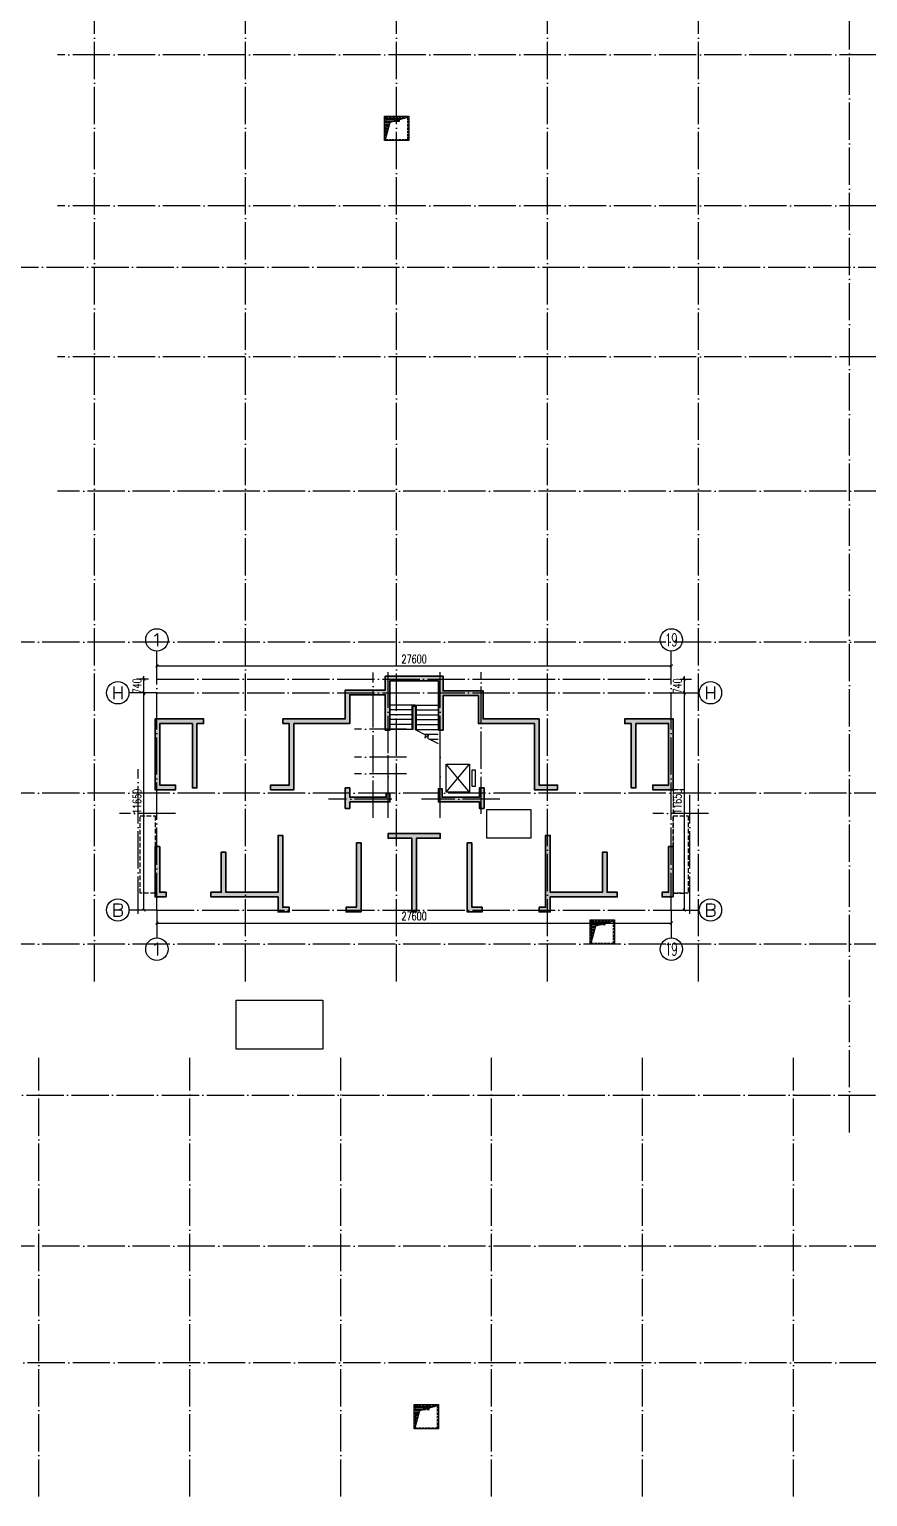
# Model space of a CAD drawing. Extents: x 115549 to 768939, y -502199 to 402497.
# Drawn here: x 521178 to 566158, y -422356 to -343656 of the extents above; entities that cross this region are included whole.
import ezdxf
from ezdxf.enums import TextEntityAlignment as Align

# ---------------------------------------------------------------- set-up
doc = ezdxf.new("R2010")
doc.units = 0
doc.header["$LTSCALE"] = 1000
doc.header["$MEASUREMENT"] = 0
doc.linetypes.add('__DASH', pattern=[0.35, 0.25, -0.1])
doc.linetypes.add('DOTE', pattern=[2.42, 2, -0.2, 0.02, -0.2])
for name, color, linetype in [('AXIS', 3, 'Continuous'), ('AXIS_TEXT', 7, 'Continuous'), ('DOTE', 16, 'DOTE'), ('nuan', 6, 'Continuous'), ('PUB_DIM', 3, 'Continuous'), ('STAIR', 50, 'Continuous'), ('地库文字', 7, 'Continuous'), ('给水', 32, 'Continuous')]:
    doc.layers.add(name, color=color, linetype=linetype)
for name, color, linetype, lineweight in [('WALL', 150, 'Continuous', 30), ('主楼剪力墙', 212, 'Continuous', 5), ('砼墙', 3, 'Continuous', 35)]:
    doc.layers.add(name, color=color, linetype=linetype, lineweight=lineweight)
doc.styles.add('_TCH_AXIS', font='COMPLEX', dxfattribs={"bigfont": 'GBCBIG'})
doc.styles.add('_TCH_DIM_T3', font='SIMPLEX', dxfattribs={"width": 0.705882, "bigfont": 'GBCBIG'})
doc.styles.add('COMPLEX', font='COMPLEX')
doc.dimstyles.new('_TCH_ARCH&&150', dxfattribs={"dimtxt": 446.25, "dimasz": 150, "dimexe": 375, "dimexo": 450, "dimgap": 150, "dimtad": 1, "dimdec": 0, "dimzin": 0, "dimdsep": 46, "dimtxsty": '_TCH_DIM_T3', "dimblk": 'ARCHTICK', "dimcen": 0.09, "dimclrt": 7, "dimazin": 2, "dimtfac": 1, "dimtdec": 0, "dimtix": 1, "dimtmove": 2, "dimatfit": 3, "dimfxl": 1, "dimtolj": 1, "dimtzin": 0, "dimarcsym": 0})

# ---------------------------------------------------------------- blocks, each defined once
blk = doc.blocks.new('zhuloujlqtiangchong')
at = {"layer": '主楼剪力墙'}
h = blk.add_hatch(color=253, dxfattribs=at)
h.dxf.hatch_style = 1
h.paths.add_polyline_path([(955863, 599231), (956213, 599231), (956213, 599481), (955713, 599481), (954213, 599481), (953613, 599481), (953613, 595681), (954713, 595681), (954713, 595931), (953863, 595931), (953863, 599231), (954213, 599231), (955613, 599231), (955613, 597731), (955613, 595781), (955863, 595781), (955863, 597731)])
h.paths.add_polyline_path([(954213, 589931), (954213, 590181), (953863, 590181), (953863, 592031), (953863, 592631), (953613, 592631), (953613, 592031), (953613, 589931)])
h.paths.add_polyline_path([(964063, 595031), (965313, 595031), (966213, 595031), (966213, 595481), (966013, 595481), (966013, 595281), (965313, 595281), (964063, 595281), (964063, 595781), (963813, 595781), (963813, 595181), (963813, 594681), (964063, 594681)])
h.paths.add_polyline_path([(971263, 595781), (971013, 595781), (971013, 595281), (969013, 595281), (969013, 595731), (968813, 595731), (968813, 595031), (971013, 595031), (971013, 594681), (971263, 594681), (971263, 595181)])
h.paths.add_polyline_path([(957413, 592331), (957163, 592331), (957163, 591631), (957163, 590181), (956613, 590181), (956613, 589931), (957313, 589931), (958013, 589931), (959813, 589931), (960213, 589931), (960213, 589131), (960813, 589131), (960813, 589381), (960463, 589381), (960463, 590031), (960463, 591681), (960463, 593231), (960213, 593231), (960213, 591681), (960213, 590181), (959813, 590181), (958013, 590181), (957413, 590181), (957413, 591631)])
h.paths.add_polyline_path([(968113, 593081), (968913, 593081), (968913, 593331), (968113, 593331), (967513, 593331), (966913, 593331), (966113, 593331), (966113, 593081), (966913, 593081), (967388, 593081), (967388, 591581), (967388, 589131), (967638, 589131), (967638, 591581), (967638, 593081)])
h.paths.add_polyline_path([(979413, 599231), (980813, 599231), (981163, 599231), (981163, 595931), (980313, 595931), (980313, 595681), (981413, 595681), (981413, 599481), (980813, 599481), (979313, 599481), (978813, 599481), (978813, 599231), (979163, 599231), (979163, 597731), (979163, 595781), (979413, 595781), (979413, 597731)])
h.paths.add_polyline_path([(981413, 589931), (981413, 592031), (981413, 592631), (981163, 592631), (981163, 592031), (981163, 590181), (980813, 590181), (980813, 589931)])
h.paths.add_polyline_path([(977863, 592331), (977613, 592331), (977613, 591631), (977613, 590181), (977013, 590181), (975213, 590181), (974813, 590181), (974813, 591681), (974813, 593231), (974563, 593231), (974563, 591681), (974563, 590031), (974563, 589381), (974213, 589381), (974213, 589131), (974813, 589131), (974813, 589931), (975213, 589931), (977013, 589931), (977713, 589931), (978413, 589931), (978413, 590181), (977863, 590181), (977863, 591631)])
h.paths.add_polyline_path([(970363, 592831), (970613, 592831), (970613, 589381), (971163, 589381), (971163, 589131), (970363, 589131)])
h.paths.add_polyline_path([(964413, 592831), (964663, 592831), (964663, 589131), (963863, 589131), (963863, 589381), (964413, 589381)])
edge = h.paths.add_edge_path()
edge.add_line((960463, 599231), (960813, 599231))
edge.add_line((960813, 599231), (960813, 595931))
edge.add_line((960813, 595931), (960313, 595931))
edge.add_line((960313, 595931), (959813, 595931))
edge.add_line((959813, 595931), (959813, 595681))
edge.add_line((959813, 595681), (960313, 595681))
edge.add_line((960313, 595681), (961063, 595681))
edge.add_line((961063, 595681), (961063, 599231))
edge.add_line((961063, 599231), (961413, 599231))
edge.add_line((961413, 599231), (963413, 599231))
edge.add_line((963413, 599231), (964063, 599231))
edge.add_line((964063, 599231), (964063, 600781))
edge.add_line((964063, 600781), (965313, 600781))
edge.add_line((965313, 600781), (965963, 600781))
edge.add_line((965963, 600781), (965963, 599381))
edge.add_line((965963, 599381), (965963, 598881))
edge.add_line((965963, 598881), (966213, 598881))
edge.add_line((966213, 598881), (966213, 599381))
edge.add_line((966213, 599381), (966213, 600881))
edge.add_line((966213, 600881), (966213, 601521))
edge.add_line((966213, 601521), (968813, 601521))
edge.add_line((968813, 601521), (968813, 600881))
edge.add_line((968813, 600881), (968813, 599381))
edge.add_line((968813, 599381), (968813, 598881))
edge.add_line((968813, 598881), (969063, 598881))
edge.add_line((969063, 598881), (969063, 599381))
edge.add_line((969063, 599381), (969063, 600731))
edge.add_line((969063, 600731), (969713, 600731))
edge.add_line((969713, 600731), (970963, 600731))
edge.add_line((970963, 600731), (970963, 599231))
edge.add_line((970963, 599231), (971613, 599231))
edge.add_line((971613, 599231), (973613, 599231))
edge.add_line((973613, 599231), (973963, 599231))
edge.add_line((973963, 599231), (973963, 595681))
edge.add_line((973963, 595681), (974713, 595681))
edge.add_line((974713, 595681), (975213, 595681))
edge.add_line((975213, 595681), (975213, 595931))
edge.add_line((975213, 595931), (974713, 595931))
edge.add_line((974713, 595931), (974213, 595931))
edge.add_line((974213, 595931), (974213, 599481))
edge.add_line((974213, 599481), (973613, 599481))
edge.add_line((973613, 599481), (971613, 599481))
edge.add_line((971613, 599481), (971213, 599481))
edge.add_line((971213, 599481), (971213, 600981))
edge.add_line((971213, 600981), (969713, 600981))
edge.add_line((969713, 600981), (969063, 600981))
edge.add_line((969063, 600981), (969063, 601771))
edge.add_line((969063, 601771), (965963, 601771))
edge.add_line((965963, 601771), (965963, 601031))
edge.add_line((965963, 601031), (965313, 601031))
edge.add_line((965313, 601031), (963813, 601031))
edge.add_line((963813, 601031), (963813, 599481))
edge.add_line((963813, 599481), (963413, 599481))
edge.add_line((963413, 599481), (961413, 599481))
edge.add_line((961413, 599481), (960913, 599481))
edge.add_line((960913, 599481), (960463, 599481))
h = blk.add_hatch(color=253, dxfattribs=at)
h.dxf.hatch_style = 1
h.paths.add_polyline_path([(960463, 599231), (960463, 599481), (960913, 599481), (961413, 599481), (963413, 599481), (963813, 599481), (963813, 601031), (965313, 601031), (965963, 601031), (965963, 601771), (969063, 601771), (969063, 600981), (969713, 600981), (971213, 600981), (971213, 599481), (971613, 599481), (973613, 599481), (974213, 599481), (974213, 595931), (974713, 595931), (975213, 595931), (975213, 595681), (974713, 595681), (973963, 595681), (973963, 599231), (973613, 599231), (971613, 599231), (970963, 599231), (970963, 600731), (969713, 600731), (969063, 600731), (969063, 599381), (969063, 598881), (968813, 598881), (968813, 599381), (968813, 600881), (968813, 601521), (966213, 601521), (966213, 600881), (966213, 599381), (966213, 598881), (965963, 598881), (965963, 599381), (965963, 600781), (965313, 600781), (964063, 600781), (964063, 599231), (963413, 599231), (961413, 599231), (961063, 599231), (961063, 595681), (960313, 595681), (959813, 595681), (959813, 595931), (960313, 595931), (960813, 595931), (960813, 599231)])
blk = doc.blocks.new('_AXISO')
blk.add_circle((0, 0), 0.5)
at = {"layer": 'AXIS_TEXT', "style": 'COMPLEX', "width": 1.041667}
blk.add_attdef('A', text='', height=0.56, dxfattribs=at).set_placement((-0.25, -0.28), (0.25, -0.28), align=Align.FIT)
blk = doc.blocks.new('_ArchTick')
at = {"color": 0, "linetype": 'ByBlock', "const_width": 0.4}
blk.add_lwpolyline([(-0.5, -0.5), (0.5, 0.5)], dxfattribs=at)
blk = doc.blocks.new('*D1272')
at = {"layer": 'Defpoints', "color": 0, "transparency": 16777216}
for p in [(528024, -378502), (555623, -377802), (555623, -378502)]:
    blk.add_point(p, dxfattribs=at)
at = {"layer": 'PUB_DIM', "color": 0, "lineweight": -2, "transparency": 16777216}
for p, q in [((528024, -378052), (528024, -377427)), ((555623, -378052), (555623, -377427)), ((528024, -377802), (555623, -377802))]:
    blk.add_line(p, q, dxfattribs=at)
at = {"layer": 'PUB_DIM', "color": 0, "lineweight": -2, "transparency": 16777216, "xscale": 150, "yscale": 150, "zscale": 150, "rotation": 180}
blk.add_blockref('_ArchTick', (528024, -377802), dxfattribs=at)
at = {"layer": 'PUB_DIM', "color": 0, "lineweight": -2, "transparency": 16777216, "xscale": 150, "yscale": 150, "zscale": 150}
blk.add_blockref('_ArchTick', (555623, -377802), dxfattribs=at)
at = {"layer": 'PUB_DIM', "color": 7, "transparency": 16777216, "insert": (541824, -377428), "char_height": 446.2, "attachment_point": 5, "style": '_TCH_DIM_T3'}
blk.add_mtext('\\A1;27600', dxfattribs=at)
blk = doc.blocks.new('*D1273')
at = {"layer": 'Defpoints', "color": 0, "transparency": 16777216}
for p in [(555623, -378502), (556324, -378502), (555623, -379242)]:
    blk.add_point(p, dxfattribs=at)
at = {"layer": 'PUB_DIM', "color": 0, "lineweight": -2, "transparency": 16777216}
for p, q in [((556073, -378502), (556699, -378502)), ((556324, -378502), (556324, -378352)), ((556324, -379242), (556324, -378502)), ((556073, -379242), (556699, -379242)), ((556324, -379242), (556324, -379392))]:
    blk.add_line(p, q, dxfattribs=at)
at = {"layer": 'PUB_DIM', "color": 0, "lineweight": -2, "transparency": 16777216, "xscale": 150, "yscale": 150, "zscale": 150}
for p, rotation in [((556324, -378502), 270), ((556324, -379242), 90)]:
    blk.add_blockref('_ArchTick', p, dxfattribs=dict(at, rotation=rotation))
at = {"layer": 'PUB_DIM', "color": 7, "transparency": 16777216, "insert": (555950, -378872), "char_height": 446.2, "attachment_point": 5, "rotation": 90, "style": '_TCH_DIM_T3'}
blk.add_mtext('\\A1;740', dxfattribs=at)
blk = doc.blocks.new('*D1274')
at = {"layer": 'Defpoints', "color": 0, "transparency": 16777216}
for p in [(555623, -379242), (556324, -379242), (555623, -390892)]:
    blk.add_point(p, dxfattribs=at)
at = {"layer": 'PUB_DIM', "color": 0, "lineweight": -2, "transparency": 16777216}
for p, q in [((556073, -379242), (556699, -379242)), ((556324, -390892), (556324, -379242)), ((556073, -390892), (556699, -390892))]:
    blk.add_line(p, q, dxfattribs=at)
at = {"layer": 'PUB_DIM', "color": 0, "lineweight": -2, "transparency": 16777216, "xscale": 150, "yscale": 150, "zscale": 150}
for p, rotation in [((556324, -379242), 90), ((556324, -390892), 270)]:
    blk.add_blockref('_ArchTick', p, dxfattribs=dict(at, rotation=rotation))
at = {"layer": 'PUB_DIM', "color": 7, "transparency": 16777216, "insert": (555950, -385067), "char_height": 446.2, "attachment_point": 5, "rotation": 90, "style": '_TCH_DIM_T3'}
blk.add_mtext('\\A1;11650', dxfattribs=at)
blk = doc.blocks.new('*D1275')
at = {"layer": 'Defpoints', "color": 0, "transparency": 16777216}
for p in [(528024, -390892), (555624, -390892), (555624, -391592)]:
    blk.add_point(p, dxfattribs=at)
at = {"layer": 'PUB_DIM', "color": 0, "lineweight": -2, "transparency": 16777216}
for p, q in [((528024, -391342), (528024, -391967)), ((528024, -391592), (555624, -391592)), ((555624, -391342), (555624, -391967))]:
    blk.add_line(p, q, dxfattribs=at)
at = {"layer": 'PUB_DIM', "color": 0, "lineweight": -2, "transparency": 16777216, "xscale": 150, "yscale": 150, "zscale": 150, "rotation": 180}
blk.add_blockref('_ArchTick', (528024, -391592), dxfattribs=at)
at = {"layer": 'PUB_DIM', "color": 0, "lineweight": -2, "transparency": 16777216, "xscale": 150, "yscale": 150, "zscale": 150}
blk.add_blockref('_ArchTick', (555624, -391592), dxfattribs=at)
at = {"layer": 'PUB_DIM', "color": 7, "transparency": 16777216, "insert": (541824, -391218), "char_height": 446.2, "attachment_point": 5, "style": '_TCH_DIM_T3'}
blk.add_mtext('\\A1;27600', dxfattribs=at)
blk = doc.blocks.new('*D1276')
at = {"layer": 'Defpoints', "color": 0, "transparency": 16777216}
for p in [(527324, -379242), (528024, -379242), (528024, -390892)]:
    blk.add_point(p, dxfattribs=at)
at = {"layer": 'PUB_DIM', "color": 0, "lineweight": -2, "transparency": 16777216}
for p, q in [((527574, -379242), (526949, -379242)), ((527324, -390892), (527324, -379242)), ((527574, -390892), (526949, -390892))]:
    blk.add_line(p, q, dxfattribs=at)
at = {"layer": 'PUB_DIM', "color": 0, "lineweight": -2, "transparency": 16777216, "xscale": 150, "yscale": 150, "zscale": 150}
for p, rotation in [((527324, -379242), 90), ((527324, -390892), 270)]:
    blk.add_blockref('_ArchTick', p, dxfattribs=dict(at, rotation=rotation))
at = {"layer": 'PUB_DIM', "color": 7, "transparency": 16777216, "insert": (526951, -385067), "char_height": 446.2, "attachment_point": 5, "rotation": 90, "style": '_TCH_DIM_T3'}
blk.add_mtext('\\A1;11650', dxfattribs=at)
blk = doc.blocks.new('*D1277')
at = {"layer": 'Defpoints', "color": 0, "transparency": 16777216}
for p in [(527324, -378502), (528024, -378502), (528024, -379242)]:
    blk.add_point(p, dxfattribs=at)
at = {"layer": 'PUB_DIM', "color": 0, "lineweight": -2, "transparency": 16777216}
for p, q in [((527574, -378502), (526949, -378502)), ((527324, -378502), (527324, -378352)), ((527324, -379242), (527324, -378502)), ((527574, -379242), (526949, -379242)), ((527324, -379242), (527324, -379392))]:
    blk.add_line(p, q, dxfattribs=at)
at = {"layer": 'PUB_DIM', "color": 0, "lineweight": -2, "transparency": 16777216, "xscale": 150, "yscale": 150, "zscale": 150}
for p, rotation in [((527324, -378502), 270), ((527324, -379242), 90)]:
    blk.add_blockref('_ArchTick', p, dxfattribs=dict(at, rotation=rotation))
at = {"layer": 'PUB_DIM', "color": 7, "transparency": 16777216, "insert": (526951, -378872), "char_height": 446.2, "attachment_point": 5, "rotation": 90, "style": '_TCH_DIM_T3'}
blk.add_mtext('\\A1;740', dxfattribs=at)
blk = doc.blocks.new('kengyi')
at = {"layer": '给水'}
for p, q in [((2970150, 735418), (2971184, 735418)), ((2970150, 735339), (2970897, 735339)), ((2970150, 735260), (2970610, 735260)), ((2970150, 735180), (2970393, 735180)), ((2970150, 735101), (2970372, 735101)), ((2970150, 735021), (2970351, 735021)), ((2970150, 734942), (2970330, 734942)), ((2970150, 734863), (2970309, 734863)), ((2970150, 734783), (2970288, 734783)), ((2970150, 734704), (2970267, 734704)), ((2970150, 734625), (2970246, 734625)), ((2970150, 734545), (2970225, 734545)), ((2970150, 734466), (2970204, 734466)), ((2970150, 734386), (2970182, 734386))]:
    blk.add_line(p, q, dxfattribs=at)
blk.add_lwpolyline([(2970100, 735514), (2971400, 735514), (2971400, 734214), (2970100, 734214)], close=True, dxfattribs=at)
at = {"layer": '给水', "linetype": '__DASH', "ltscale": 0.5}
blk.add_lwpolyline([(2971350, 735464), (2970150, 735464), (2970150, 734264), (2971350, 734264)], close=True, dxfattribs=at)
at = {"layer": '给水'}
blk.add_lwpolyline([(2970150, 734264), (2970399, 735201), (2971350, 735464)], dxfattribs=at)
at = {"layer": '给水', "linetype": '__DASH', "ltscale": 0.5}
blk.add_lwpolyline([(2970600, 735461), (2970600, 735261), (2970900, 735261), (2970900, 735461)], dxfattribs=at)
blk = doc.blocks.new('gangjinhunningtuqiang')
at = {"layer": '砼墙', "color": 8}
for p, q in [((960463, 599231), (960463, 599481)), ((964413, 592831), (964663, 592831)), ((970363, 592831), (970613, 592831))]:
    blk.add_line(p, q, dxfattribs=at)
for points in [[(960463, 599231), (960813, 599231), (960813, 595931), (960313, 595931), (959813, 595931), (959813, 595681), (960313, 595681), (961063, 595681), (961063, 599231), (961413, 599231), (963413, 599231), (964063, 599231), (964063, 600781), (965313, 600781), (965963, 600781), (965963, 599381), (965963, 598881), (966213, 598881), (966213, 599381), (966213, 600881), (966213, 601521), (968813, 601521), (968813, 600881), (968813, 599381), (968813, 598881), (969063, 598881), (969063, 599381), (969063, 600731), (969713, 600731), (970963, 600731), (970963, 599231), (971613, 599231), (973613, 599231), (973963, 599231), (973963, 595681), (974713, 595681), (975213, 595681), (975213, 595931), (974713, 595931), (974213, 595931), (974213, 599481), (973613, 599481), (971613, 599481), (971213, 599481), (971213, 600981), (969713, 600981), (969063, 600981), (969063, 601771), (965963, 601771), (965963, 601031), (965313, 601031), (963813, 601031), (963813, 599481), (963413, 599481), (961413, 599481), (960913, 599481), (960463, 599481)], [(964413, 592831), (964413, 589381), (963863, 589381), (963863, 589131), (964663, 589131), (964663, 592831)], [(970363, 592831), (970363, 589131), (971163, 589131), (971163, 589381), (970613, 589381), (970613, 592831)]]:
    blk.add_lwpolyline(points, dxfattribs=at)
for points in [[(955863, 599231), (956213, 599231), (956213, 599481), (955713, 599481), (954213, 599481), (953613, 599481), (953613, 595681), (954713, 595681), (954713, 595931), (953863, 595931), (953863, 599231), (954213, 599231), (955613, 599231), (955613, 597731), (955613, 595781), (955863, 595781), (955863, 597731)], [(979413, 599231), (980813, 599231), (981163, 599231), (981163, 595931), (980313, 595931), (980313, 595681), (981413, 595681), (981413, 599481), (980813, 599481), (979313, 599481), (978813, 599481), (978813, 599231), (979163, 599231), (979163, 597731), (979163, 595781), (979413, 595781), (979413, 597731)], [(964063, 595031), (965313, 595031), (966213, 595031), (966213, 595481), (966013, 595481), (966013, 595281), (965313, 595281), (964063, 595281), (964063, 595781), (963813, 595781), (963813, 595181), (963813, 594681), (964063, 594681)], [(971263, 595781), (971013, 595781), (971013, 595281), (969013, 595281), (969013, 595731), (968813, 595731), (968813, 595031), (971013, 595031), (971013, 594681), (971263, 594681), (971263, 595181)], [(954213, 589931), (954213, 590181), (953863, 590181), (953863, 592031), (953863, 592631), (953613, 592631), (953613, 592031), (953613, 589931)], [(957413, 592331), (957163, 592331), (957163, 591631), (957163, 590181), (956613, 590181), (956613, 589931), (957313, 589931), (958013, 589931), (959813, 589931), (960213, 589931), (960213, 589131), (960813, 589131), (960813, 589381), (960463, 589381), (960463, 590031), (960463, 591681), (960463, 593231), (960213, 593231), (960213, 591681), (960213, 590181), (959813, 590181), (958013, 590181), (957413, 590181), (957413, 591631)], [(968113, 593081), (968913, 593081), (968913, 593331), (968113, 593331), (967513, 593331), (966913, 593331), (966113, 593331), (966113, 593081), (966913, 593081), (967388, 593081), (967388, 591581), (967388, 589131), (967638, 589131), (967638, 591581), (967638, 593081)], [(977863, 592331), (977613, 592331), (977613, 591631), (977613, 590181), (977013, 590181), (975213, 590181), (974813, 590181), (974813, 591681), (974813, 593231), (974563, 593231), (974563, 591681), (974563, 590031), (974563, 589381), (974213, 589381), (974213, 589131), (974813, 589131), (974813, 589931), (975213, 589931), (977013, 589931), (977713, 589931), (978413, 589931), (978413, 590181), (977863, 590181), (977863, 591631)], [(981413, 589931), (981413, 592031), (981413, 592631), (981163, 592631), (981163, 592031), (981163, 590181), (980813, 590181), (980813, 589931)]]:
    blk.add_lwpolyline(points, close=True, dxfattribs=at)

msp = doc.modelspace()

# ---------------------------------------------------------------- linework, layer by layer
at = {"layer": 'AXIS', "color": 8}
for p, q in [((528023.6, -378501.5), (528023.6, -377001.5)), ((555623.5, -378501.5), (555623.5, -377001.5)), ((528023.6, -379241.5), (526523.6, -379241.5)), ((555623.6, -379241.5), (557123.6, -379241.5)), ((528023.6, -390891.5), (526523.6, -390891.5)), ((528023.6, -390891.5), (528023.6, -392391.5)), ((555623.6, -390891.5), (555623.6, -392391.5)), ((555623.6, -390891.5), (557123.6, -390891.5))]:
    msp.add_line(p, q, dxfattribs=at)
at = {"layer": 'DOTE', "color": 1}
for p, q in [((524683.3, -394721.8), (524683.3, -308021.8)), ((532783.3, -394721.8), (532783.3, -308021.8)), ((540883.3, -394721.8), (540883.3, -308021.8)), ((548983.3, -394721.8), (548983.3, -308021.8)), ((557083.3, -394721.8), (557083.3, -308021.8)), ((565183.3, -402821.8), (565183.3, -308021.8)), ((631983.3, -345021.8), (522683.3, -345021.8)), ((631983.3, -353121.8), (522683.3, -353121.8)), ((519676.8, -356410.8), (681174.4, -356410.8)), ((631983.3, -361221.8), (522683.3, -361221.8)), ((681174.4, -368421.8), (522683.3, -368421.8)), ((681174.4, -376521.8), (452683.3, -376521.8)), ((528023.6, -378501.5), (555623.6, -378501.5)), ((528023.6, -390891.5), (528023.6, -378501.5)), ((539623.7, -385941.5), (539623.7, -378150.1)), ((540423.6, -384896.3), (540423.6, -378135.1)), ((543223.6, -384896.3), (543223.6, -378135.1)), ((545423.6, -385741.6), (545423.6, -378135.1)), ((555623.6, -390891.5), (555623.5, -378501.5)), ((528023.6, -379241.5), (555623.6, -379241.5)), ((541423.6, -381191.5), (538623.6, -381191.5)), ((543223.6, -385942.5), (543223.6, -381692.4)), ((541423.6, -382691.5), (538623.7, -382691.5)), ((540423.6, -385941.5), (540423.6, -382591.5)), ((527023.6, -391091.5), (527023.6, -383341.6)), ((541423.6, -383591.5), (538623.7, -383591.5)), ((541423.6, -383591.5), (538623.8, -383591.5)), ((681174.4, -384621.8), (452683.3, -384621.8)), ((556623.5, -391091.5), (556623.5, -384721.8)), ((540623.7, -384941.2), (537223.6, -384941.2)), ((546423.6, -384941.2), (542223.6, -384941.2)), ((529023.6, -385721.8), (526023.6, -385721.8)), ((557623.5, -385721.8), (554623.5, -385721.8)), ((528023.6, -390891.5), (555623.6, -390891.5)), ((681174.4, -392721.8), (452683.3, -392721.8)), ((521683.3, -422356.5), (521683.3, -398821.8)), ((529783.3, -422356.5), (529783.3, -398821.8)), ((537883.3, -422356.5), (537883.3, -398821.8)), ((545983.3, -422356.5), (545983.3, -398821.8)), ((554083.3, -422356.5), (554083.3, -398821.8)), ((562183.3, -422356.5), (562183.3, -398821.8)), ((225783.3, -400821.8), (681174.4, -400821.8)), ((681174.4, -408921.8), (517275.2, -408921.8)), ((631983.3, -415171.7), (519683.3, -415171.7))]:
    msp.add_line(p, q, dxfattribs=at)
at = {"layer": 'nuan', "linetype": '__DASH'}
for points in [[(556323.5, -384441.6), (555723.5, -384441.6), (555723.5, -389991.5), (556323.5, -389991.5)], [(527123.5, -385841.7), (527923.6, -385841.7), (527923.6, -389991.6), (527123.5, -389991.6)], [(555723.4, -385841.7), (556523.5, -385841.7), (556523.5, -389991.6), (555723.4, -389991.6)]]:
    msp.add_lwpolyline(points, close=True, dxfattribs=at)
at = {"layer": 'STAIR'}
for p, q in [((541712.7, -379901.6), (540522.7, -379901.6)), ((541872.7, -379901.6), (541712.7, -379901.6)), ((541712.7, -381201.6), (541712.7, -379901.6)), ((541772.7, -381201.6), (541772.7, -379961.6)), ((541772.7, -381201.6), (541772.7, -379961.6)), ((541772.7, -379961.6), (541872.7, -379961.6)), ((541872.7, -379901.6), (541932.7, -379901.6)), ((541872.7, -379961.6), (541872.7, -381214.6)), ((541872.7, -379961.6), (541872.7, -381214.6)), ((541932.7, -379901.6), (541932.7, -381245.4)), ((541932.7, -379901.6), (543122.7, -379901.6)), ((541932.7, -379901.6), (543122.7, -379901.6)), ((541712.7, -380161.6), (540522.7, -380161.6)), ((541712.7, -380421.6), (540522.7, -380421.6)), ((541712.7, -380681.6), (540522.7, -380681.6)), ((541932.7, -380161.6), (543122.7, -380161.6)), ((541932.7, -380421.6), (543122.7, -380421.6)), ((541932.7, -380681.6), (543122.7, -380681.6)), ((541712.7, -380941.6), (540522.7, -380941.6)), ((541712.7, -381201.6), (540522.7, -381201.6)), ((541772.7, -381201.6), (541712.7, -381201.6)), ((541872.7, -381214.6), (542428.7, -381500)), ((541932.7, -380941.6), (543122.7, -380941.6)), ((541932.7, -381201.6), (543122.7, -381201.6)), ((541932.7, -381201.6), (543122.7, -381201.6)), ((542353.9, -381461.6), (543122.7, -381461.6)), ((542391.1, -381674.4), (542588.4, -381491.5)), ((542428.7, -381500), (542391.1, -381674.4)), ((542588.4, -381491.5), (542549, -381674.1)), ((542549, -381674.1), (543122.7, -381968.5)), ((542641.5, -381721.6), (543122.7, -381721.6)), ((544789, -384567.1), (543549, -383067.1)), ((543549, -384567.1), (544789, -383067.1)), ((543549, -384567.1), (543549, -383067.1)), ((543549, -383067.1), (544789, -383067.1)), ((544789, -383067.1), (544789, -384567.1)), ((544944, -384267.1), (544944, -383367.1)), ((544944, -383367.1), (545099, -383367.1)), ((545099, -383367.1), (545099, -384267.1)), ((544789, -384567.1), (543549, -384567.1)), ((545099, -384267.1), (544944, -384267.1))]:
    msp.add_line(p, q, dxfattribs=at)
at = {"layer": 'WALL', "color": 8}
for p, q in [((540422.7, -379921.6), (540422.7, -379921.6)), ((540422.7, -379921.9), (540422.7, -379921.9))]:
    msp.add_line(p, q, dxfattribs=at)
at = {"layer": '地库文字'}
msp.add_lwpolyline([(545708.8, -385527.2), (545708.8, -387027.2), (548108.8, -387027.2), (548108.8, -385527.2)], close=True, dxfattribs=at)
at = {"layer": '地库文字', "color": 142}
msp.add_lwpolyline([(532272.2, -395732.7), (536926.6, -395732.7), (536926.6, -398349.1), (532272.2, -398349.1)], close=True, dxfattribs=at)

# ---------------------------------------------------------------- block references
at = {"layer": 'AXIS', "color": 8}
ref = msp.add_blockref('_AXISO', (528023.6, -376401.5), dxfattribs=dict(at, xscale=1200, yscale=1200, zscale=1200))
ref.add_attrib('A', '1', dxfattribs={"layer": 'AXIS_TEXT', "color": 8, "height": 678.8, "style": '_TCH_AXIS', "width": 2.333333}).set_placement((527684.2, -376741), (528363, -376741), align=Align.FIT)
ref = msp.add_blockref('_AXISO', (555623.5, -376401.5), dxfattribs=dict(at, xscale=1200, yscale=1200, zscale=1200))
ref.add_attrib('A', '19', dxfattribs={"layer": 'AXIS_TEXT', "color": 8, "height": 678.82, "style": '_TCH_AXIS', "width": 0.724138}).set_placement((555284.1, -376741), (555962.9, -376741), align=Align.FIT)
ref = msp.add_blockref('_AXISO', (525923.6, -379241.5), dxfattribs=dict(at, xscale=1200, yscale=1200, zscale=1200))
ref.add_attrib('A', 'H', dxfattribs={"layer": 'AXIS_TEXT', "color": 8, "height": 678.8, "style": '_TCH_AXIS', "width": 1.05}).set_placement((525584.2, -379581), (526263, -379581), align=Align.FIT)
ref = msp.add_blockref('_AXISO', (557723.6, -379241.5), dxfattribs=dict(at, xscale=1200, yscale=1200, zscale=1200))
ref.add_attrib('A', 'H', dxfattribs={"layer": 'AXIS_TEXT', "color": 8, "height": 678.8, "style": '_TCH_AXIS', "width": 1.05}).set_placement((557384.2, -379581), (558063, -379581), align=Align.FIT)
ref = msp.add_blockref('_AXISO', (525923.6, -390891.5), dxfattribs=dict(at, xscale=1200, yscale=1200, zscale=1200))
ref.add_attrib('A', 'B', dxfattribs={"layer": 'AXIS_TEXT', "color": 8, "height": 678.8, "style": '_TCH_AXIS', "width": 1.235294}).set_placement((525584.2, -391231), (526263, -391231), align=Align.FIT)
ref = msp.add_blockref('_AXISO', (557723.6, -390891.5), dxfattribs=dict(at, xscale=1200, yscale=1200, zscale=1200))
ref.add_attrib('A', 'B', dxfattribs={"layer": 'AXIS_TEXT', "color": 8, "height": 678.8, "style": '_TCH_AXIS', "width": 1.235294}).set_placement((557384.2, -391231), (558063, -391231), align=Align.FIT)
ref = msp.add_blockref('_AXISO', (528023.6, -392991.5), dxfattribs=dict(at, xscale=1200, yscale=1200, zscale=1200))
ref.add_attrib('A', '1', dxfattribs={"layer": 'AXIS_TEXT', "color": 8, "height": 678.8, "style": '_TCH_AXIS', "width": 2.333333}).set_placement((527684.2, -393331), (528363, -393331), align=Align.FIT)
ref = msp.add_blockref('_AXISO', (555623.6, -392991.5), dxfattribs=dict(at, xscale=1200, yscale=1200, zscale=1200))
ref.add_attrib('A', '19', dxfattribs={"layer": 'AXIS_TEXT', "color": 8, "height": 678.82, "style": '_TCH_AXIS', "width": 0.724138}).set_placement((555284.2, -393331), (555963, -393331), align=Align.FIT)
at = {"layer": '砼墙', "color": 3}
msp.add_blockref('zhuloujlqtiangchong', (-425688.9, -980122.8), dxfattribs=at)
at = {"layer": '砼墙'}
msp.add_blockref('gangjinhunningtuqiang', (-425688.9, -980122.8), dxfattribs=at)
at = {"layer": '给水'}
for p in [(-2429866.7, -1083835.9), (-2418826.3, -1126935.9), (-2428266.7, -1152935.7)]:
    msp.add_blockref('kengyi', p, dxfattribs=at)

# ---------------------------------------------------------------- dimensions: what is measured, and where the dimension line sits
at = {"layer": 'PUB_DIM', "color": 8}
for p1, p2, distance, picture, middle in [((528023.6, -378501.5), (555623.5, -378501.5), 700, '*D1272', (541823.6, -377428.4)), ((528023.6, -379241.5), (528023.6, -378501.5), 700, '*D1277', (526950.5, -378871.5)), ((555623.5, -379241.5), (555623.5, -378501.5), -700.1, '*D1273', (555950.5, -378871.5)), ((528023.6, -390891.5), (528023.6, -379241.5), 700, '*D1276', (526950.5, -385066.5)), ((555623.5, -390891.5), (555623.5, -379241.5), -700.1, '*D1274', (555950.5, -385066.5)), ((528023.6, -390891.5), (555623.6, -390891.5), -700, '*D1275', (541823.6, -391218.4))]:
    dim = msp.add_aligned_dim(p1=p1, p2=p2, distance=distance, dimstyle='_TCH_ARCH&&150', dxfattribs=at)
    dim.commit()
    dim.dimension.update_dxf_attribs({"geometry": picture, "text_midpoint": middle})

doc.saveas('drawing.dxf')
